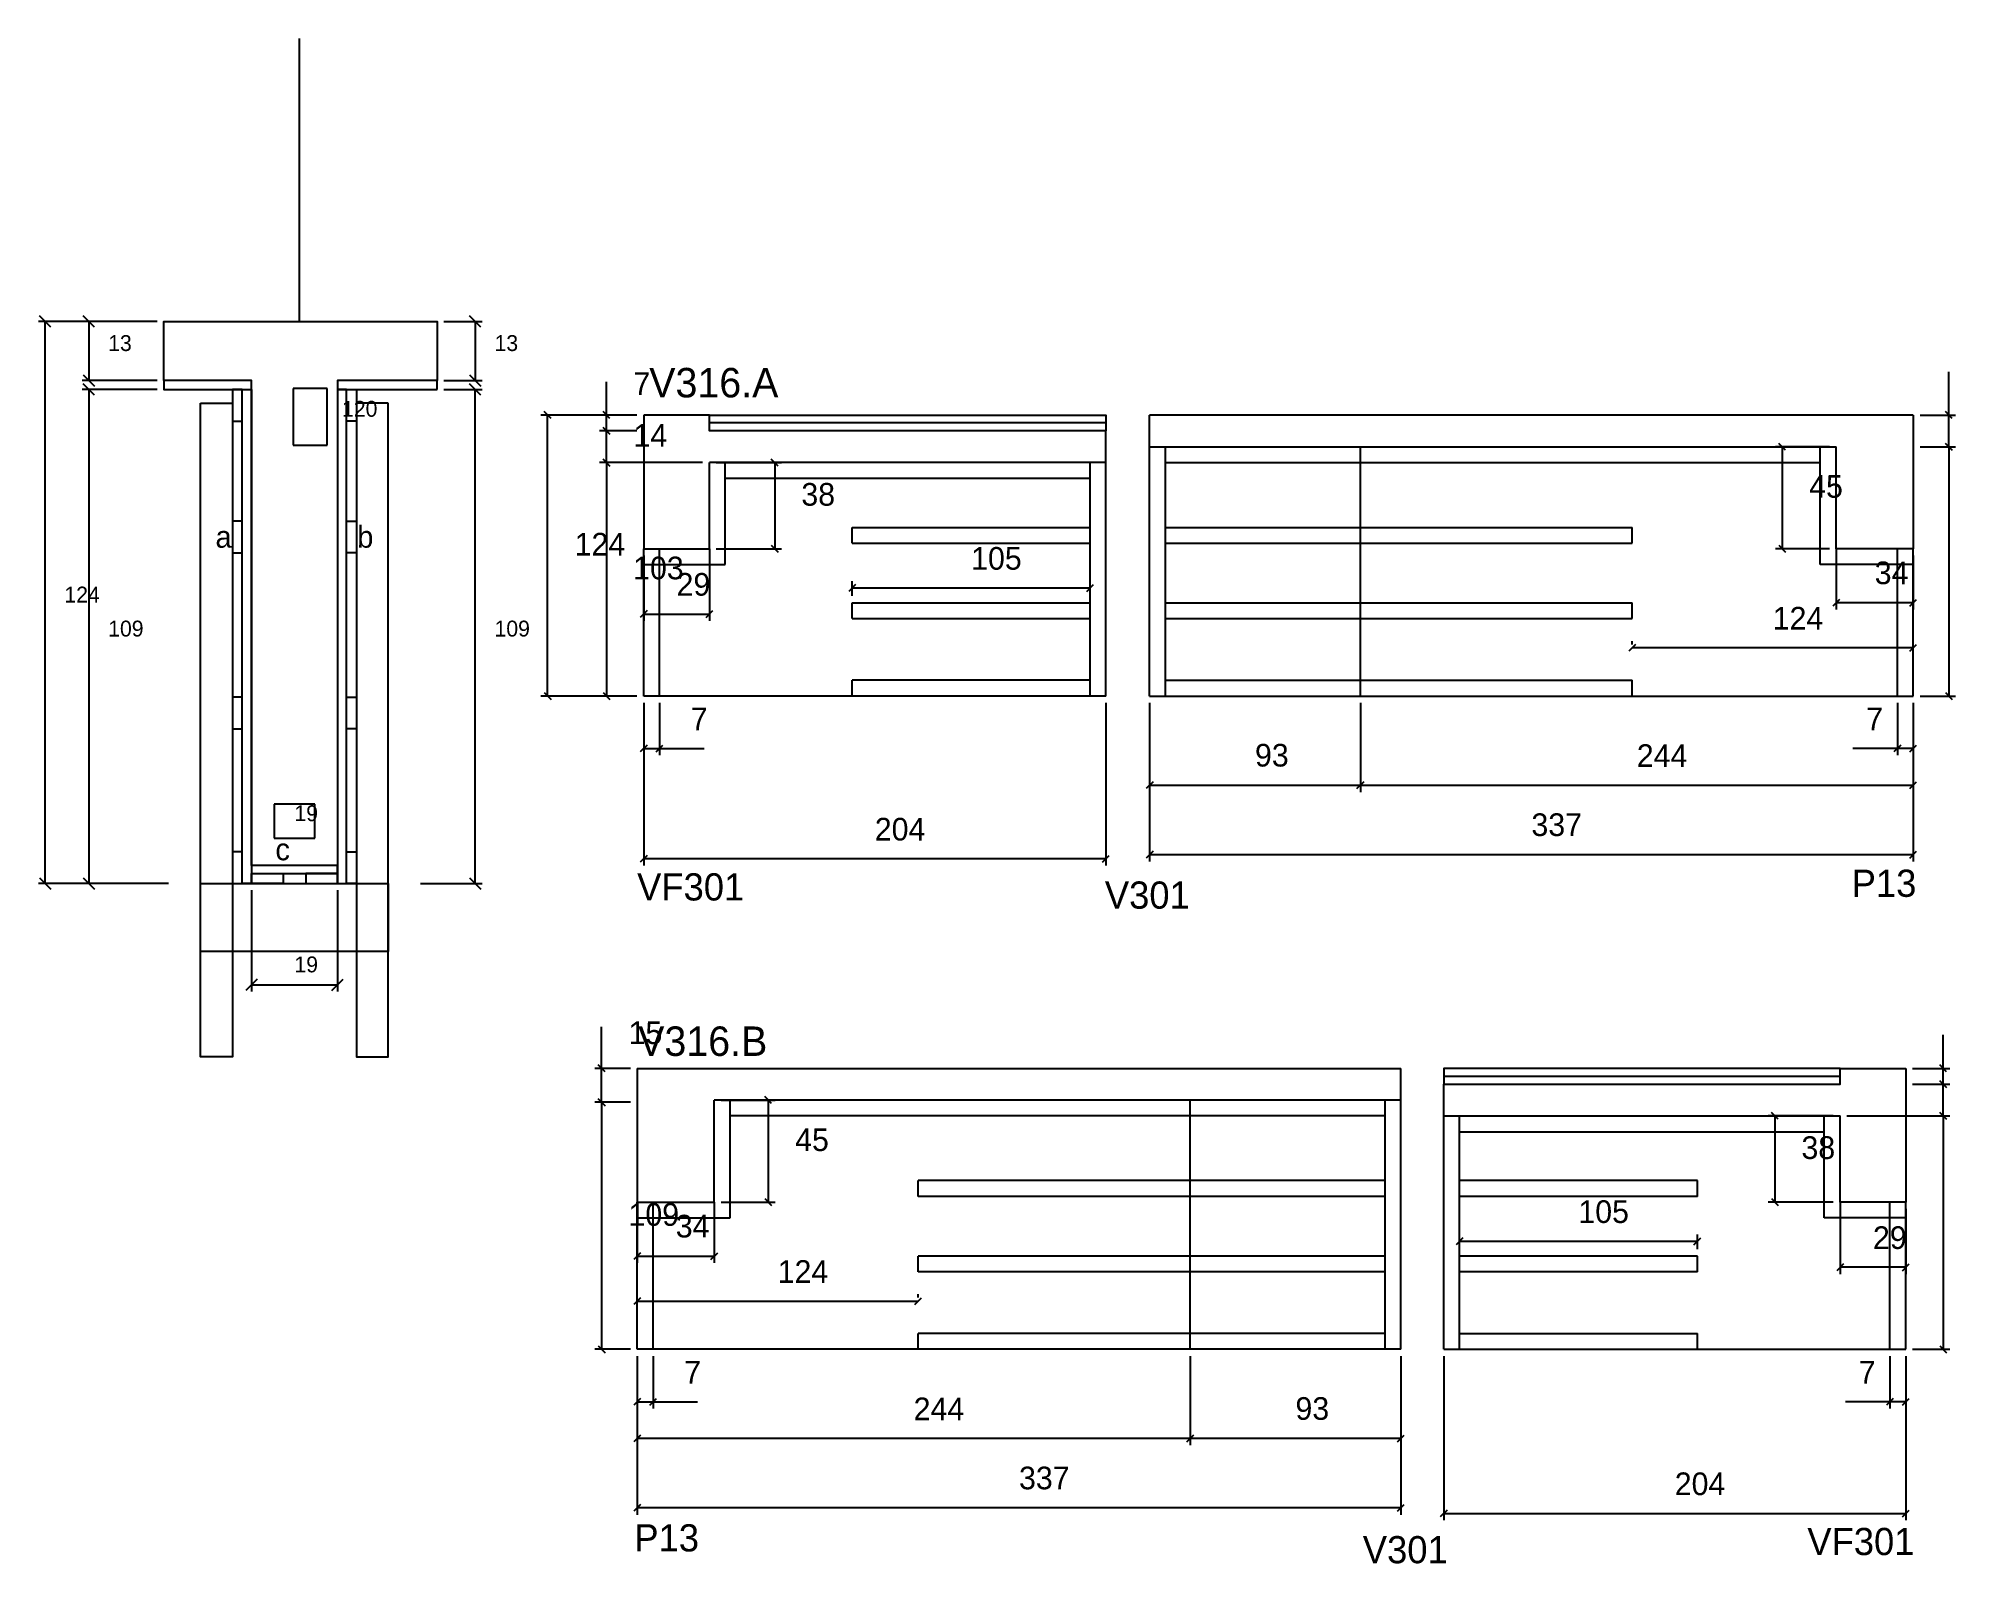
# Model space of a CAD drawing. Header units: metres. Extents: x 2486 to 3332, y 3055 to 3729.
import ezdxf

# ---------------------------------------------------------------- set-up
doc = ezdxf.new("R2010")
doc.units = ezdxf.units.M

msp = doc.modelspace()

# ---------------------------------------------------------------- linework, layer by layer
at = {"layer": 'CONCRETO', "color": 251}
msp.add_lwpolyline([(2540.88, 3577.52), (2540.88, 3603.52), (2661.46, 3603.52), (2661.46, 3577.52), (2617.52, 3577.52), (2617.52, 3363.52), (2579.52, 3363.52), (2579.52, 3577.52), (2540.88, 3577.52)], dxfattribs=at)
at = {"layer": 'COTA', "color": 4}
for p, q in [((2537.88, 3603.52), (2485.5, 3603.52)), ((2488.5, 3355.52), (2488.5, 3603.52)), ((2537.88, 3603.52), (2504.82, 3603.52)), ((2507.82, 3603.52), (2507.82, 3577.52)), ((2664.46, 3603.52), (2681.33, 3603.52)), ((2678.33, 3603.52), (2678.33, 3577.52)), ((3328.67, 3562.26), (3328.67, 3581.37)), ((2537.88, 3577.52), (2504.82, 3577.52)), ((2537.88, 3573.52), (2504.82, 3573.52)), ((2507.82, 3573.52), (2507.82, 3355.52)), ((2664.46, 3577.52), (2681.33, 3577.52)), ((2664.46, 3573.52), (2681.33, 3573.52)), ((2678.33, 3355.52), (2678.33, 3573.52)), ((2736.22, 3562.26), (2736.22, 3576.99)), ((2749.68, 3562.26), (2733.22, 3562.26)), ((2749.68, 3555.26), (2733.22, 3555.26)), ((2749.68, 3555.26), (2733.22, 3555.26)), ((2736.22, 3555.26), (2736.22, 3562.26)), ((2736.22, 3541.26), (2736.22, 3555.26)), ((3315.95, 3562.26), (3331.67, 3562.26)), ((3328.67, 3548.26), (3328.67, 3562.26)), ((3315.95, 3548.26), (3331.67, 3548.26)), ((3315.95, 3548.26), (3331.67, 3548.26)), ((3328.67, 3548.26), (3328.67, 3438.26)), ((2778.68, 3541.26), (2733.22, 3541.26)), ((2778.68, 3541.26), (2733.22, 3541.26)), ((2736.22, 3541.26), (2736.22, 3438.26)), ((2749.68, 3438.26), (2733.22, 3438.26)), ((3315.95, 3438.26), (3331.67, 3438.26)), ((2752.68, 3435.26), (2752.68, 3412.08)), ((2752.68, 3435.26), (2752.68, 3363.38)), ((2759.68, 3435.26), (2759.68, 3412.08)), ((2956.64, 3435.26), (2956.64, 3363.38)), ((2975.95, 3435.26), (2975.95, 3365.24)), ((2975.95, 3435.26), (2975.95, 3395.88)), ((3068.95, 3435.26), (3068.95, 3395.88)), ((3068.95, 3435.26), (3068.95, 3395.88)), ((3305.95, 3435.26), (3305.95, 3412.08)), ((3312.95, 3435.26), (3312.95, 3412.08)), ((3312.95, 3435.26), (3312.95, 3365.24)), ((3312.95, 3435.26), (3312.95, 3395.88)), ((2752.68, 3415.08), (2759.68, 3415.08)), ((2759.68, 3415.08), (2779.29, 3415.08)), ((3305.95, 3415.08), (3286.34, 3415.08)), ((3312.95, 3415.08), (3305.95, 3415.08)), ((2975.95, 3398.88), (3068.95, 3398.88)), ((3068.95, 3398.88), (3312.95, 3398.88)), ((2975.95, 3368.24), (3312.95, 3368.24)), ((2956.64, 3366.38), (2752.68, 3366.38)), ((2542.92, 3355.52), (2485.5, 3355.52)), ((2542.92, 3355.52), (2504.82, 3355.52)), ((2579.52, 3352.52), (2579.52, 3307.79)), ((2617.52, 3352.52), (2617.52, 3307.79)), ((2654.12, 3355.52), (2681.33, 3355.52)), ((2579.52, 3310.79), (2617.52, 3310.79)), ((2734.09, 3273.93), (2734.09, 3292.3)), ((3326.14, 3273.93), (3326.14, 3288.66)), ((2746.81, 3273.93), (2731.09, 3273.93)), ((2734.09, 3258.93), (2734.09, 3273.93)), ((3312.67, 3273.93), (3329.14, 3273.93)), ((3312.67, 3266.93), (3329.14, 3266.93)), ((3312.67, 3266.93), (3329.14, 3266.93)), ((3326.14, 3266.93), (3326.14, 3273.93)), ((3326.14, 3252.93), (3326.14, 3266.93)), ((2746.81, 3258.93), (2731.09, 3258.93)), ((2746.81, 3258.93), (2731.09, 3258.93)), ((2734.09, 3258.93), (2734.09, 3149.93)), ((3283.67, 3252.93), (3329.14, 3252.93)), ((3283.67, 3252.93), (3329.14, 3252.93)), ((3326.14, 3252.93), (3326.14, 3149.93)), ((2746.81, 3149.93), (2731.09, 3149.93)), ((3312.67, 3149.93), (3329.14, 3149.93)), ((2749.81, 3146.93), (2749.81, 3123.75)), ((2749.81, 3146.93), (2749.81, 3076.92)), ((2749.81, 3146.93), (2749.81, 3107.55)), ((2756.81, 3146.93), (2756.81, 3123.75)), ((2993.81, 3146.93), (2993.81, 3107.55)), ((2993.81, 3146.93), (2993.81, 3107.55)), ((3086.81, 3146.93), (3086.81, 3076.92)), ((3086.81, 3146.93), (3086.81, 3107.55)), ((3105.72, 3146.93), (3105.72, 3074.47)), ((3302.67, 3146.93), (3302.67, 3123.75)), ((3309.67, 3146.93), (3309.67, 3123.75)), ((3309.67, 3146.93), (3309.67, 3074.47)), ((2749.81, 3126.75), (2756.81, 3126.75)), ((2756.81, 3126.75), (2776.42, 3126.75)), ((3302.67, 3126.75), (3283.07, 3126.75)), ((3309.67, 3126.75), (3302.67, 3126.75)), ((2993.81, 3110.55), (2749.81, 3110.55)), ((3086.81, 3110.55), (2993.81, 3110.55)), ((3086.81, 3079.92), (2749.81, 3079.92)), ((3105.72, 3077.47), (3309.67, 3077.47))]:
    msp.add_line(p, q, dxfattribs=at)
at = {"layer": 'COTA'}
for p, q in [((2737.72, 3560.76), (2734.72, 3563.76)), ((3330.17, 3560.76), (3327.17, 3563.76)), ((2734.72, 3556.76), (2737.72, 3553.76)), ((2737.72, 3553.76), (2734.72, 3556.76)), ((3330.17, 3546.76), (3327.17, 3549.76)), ((3327.17, 3549.76), (3330.17, 3546.76)), ((2734.72, 3542.76), (2737.72, 3539.76)), ((2737.72, 3539.76), (2734.72, 3542.76)), ((2734.72, 3439.76), (2737.72, 3436.76)), ((3327.17, 3439.76), (3330.17, 3436.76)), ((2754.18, 3416.58), (2751.18, 3413.58)), ((2758.18, 3413.58), (2761.18, 3416.58)), ((3307.45, 3416.58), (3304.45, 3413.58)), ((3311.45, 3413.58), (3314.45, 3416.58)), ((2977.45, 3400.38), (2974.45, 3397.38)), ((3070.45, 3400.38), (3067.45, 3397.38)), ((3067.45, 3397.38), (3070.45, 3400.38)), ((3311.45, 3397.38), (3314.45, 3400.38)), ((2754.18, 3367.88), (2751.18, 3364.88)), ((2955.14, 3364.88), (2958.14, 3367.88)), ((2977.45, 3369.74), (2974.45, 3366.74)), ((3311.45, 3366.74), (3314.45, 3369.74)), ((2735.59, 3272.43), (2732.59, 3275.43)), ((3327.64, 3272.43), (3324.64, 3275.43)), ((3324.64, 3268.43), (3327.64, 3265.43)), ((3327.64, 3265.43), (3324.64, 3268.43)), ((2735.59, 3257.43), (2732.59, 3260.43)), ((2732.59, 3260.43), (2735.59, 3257.43)), ((3324.64, 3254.43), (3327.64, 3251.43)), ((3327.64, 3251.43), (3324.64, 3254.43)), ((2732.59, 3151.43), (2735.59, 3148.43)), ((3324.64, 3151.43), (3327.64, 3148.43)), ((2751.31, 3128.25), (2748.31, 3125.25)), ((2755.31, 3125.25), (2758.31, 3128.25)), ((3304.17, 3128.25), (3301.17, 3125.25)), ((3308.17, 3125.25), (3311.17, 3128.25)), ((2751.31, 3112.05), (2748.31, 3109.05)), ((2992.31, 3109.05), (2995.31, 3112.05)), ((2995.31, 3112.05), (2992.31, 3109.05)), ((3085.31, 3109.05), (3088.31, 3112.05)), ((2751.31, 3081.42), (2748.31, 3078.42)), ((3085.31, 3078.42), (3088.31, 3081.42)), ((3107.22, 3078.97), (3104.22, 3075.97)), ((3308.17, 3075.97), (3311.17, 3078.97))]:
    msp.add_line(p, q, dxfattribs=at)
at = {"layer": 'COTA', "color": 241}
for p, q in [((2781.68, 3562.26), (2752.68, 3562.26)), ((2752.68, 3562.26), (2752.68, 3503.26)), ((2956.64, 3541.26), (2956.64, 3555.26)), ((3312.95, 3562.26), (2975.95, 3562.26)), ((2975.95, 3548.26), (2975.95, 3562.26)), ((3312.95, 3562.26), (3312.95, 3503.26)), ((2749.81, 3273.93), (3086.81, 3273.93)), ((2749.81, 3273.93), (2749.81, 3214.93)), ((3086.81, 3259.93), (3086.81, 3273.93)), ((3105.72, 3252.93), (3105.72, 3266.93)), ((3280.67, 3273.93), (3309.67, 3273.93)), ((3309.67, 3273.93), (3309.67, 3214.93))]:
    msp.add_line(p, q, dxfattribs=at)
at = {"layer": 'COTA'}
for points in [[(2491, 3601.02), (2486, 3606.02)], [(2510.32, 3601.02), (2505.32, 3606.02)], [(2680.83, 3601.02), (2675.83, 3606.02)], [(2505.32, 3580.02), (2510.32, 3575.02)], [(2675.83, 3580.02), (2680.83, 3575.02)], [(2510.32, 3571.02), (2505.32, 3576.02)], [(2680.83, 3571.02), (2675.83, 3576.02)], [(2486, 3358.02), (2491, 3353.02)], [(2505.32, 3358.02), (2510.32, 3353.02)], [(2675.83, 3358.02), (2680.83, 3353.02)], [(2582.02, 3313.29), (2577.02, 3308.29)], [(2615.02, 3308.29), (2620.02, 3313.29)]]:
    msp.add_lwpolyline(points, dxfattribs=at)
at = {"layer": 'Cota Seção (2x)', "color": 180}
for p, q in [((2598.02, 3574.02), (2598.02, 3549.02)), ((2613.02, 3574.02), (2598.02, 3574.02)), ((2613.02, 3549.02), (2613.02, 3574.02)), ((2598.02, 3549.02), (2613.02, 3549.02)), ((2589.52, 3390.52), (2589.52, 3375.52)), ((2607.52, 3390.52), (2589.52, 3390.52)), ((2607.52, 3375.52), (2607.52, 3390.52)), ((2589.52, 3375.52), (2607.52, 3375.52))]:
    msp.add_line(p, q, dxfattribs=at)
at = {"layer": 'Madeira', "color": 126}
for points in [[(2571.12, 3559.52), (2575.52, 3559.52), (2575.52, 3573.52), (2571.12, 3573.52), (2571.12, 3559.52)], [(2625.92, 3559.52), (2621.52, 3559.52), (2621.52, 3573.52), (2625.92, 3573.52), (2625.92, 3559.52)], [(2571.12, 3501.48), (2575.52, 3501.48), (2575.52, 3515.48), (2571.12, 3515.48), (2571.12, 3501.48)], [(2625.92, 3501.48), (2621.52, 3501.48), (2621.52, 3515.48), (2625.92, 3515.48), (2625.92, 3501.48)], [(2571.12, 3423.77), (2575.52, 3423.77), (2575.52, 3437.77), (2571.12, 3437.77), (2571.12, 3423.77)], [(2625.92, 3423.77), (2621.52, 3423.77), (2621.52, 3437.77), (2625.92, 3437.77), (2625.92, 3423.77)], [(2571.12, 3355.52), (2575.52, 3355.52), (2575.52, 3369.52), (2571.12, 3369.52), (2571.12, 3355.52)], [(2625.92, 3355.52), (2621.52, 3355.52), (2621.52, 3369.52), (2625.92, 3369.52), (2625.92, 3355.52)], [(2579.52, 3355.52), (2579.52, 3359.92), (2593.52, 3359.92), (2593.52, 3355.52), (2579.52, 3355.52)], [(2617.52, 3355.52), (2617.52, 3359.92), (2603.52, 3359.92), (2603.52, 3355.52), (2617.52, 3355.52)]]:
    msp.add_lwpolyline(points, dxfattribs=at)
at = {"layer": 'Painéis'}
for p, q in [((2711.77, 3560.76), (2708.77, 3563.76)), ((3256.64, 3546.76), (3253.64, 3549.76)), ((2811.99, 3539.76), (2808.99, 3542.76)), ((2808.99, 3504.76), (2811.99, 3501.76)), ((3253.64, 3504.76), (3256.64, 3501.76)), ((2846.18, 3487.4), (2843.18, 3484.4)), ((2948.18, 3484.4), (2951.18, 3487.4)), ((3280.45, 3480.9), (3277.45, 3477.9)), ((3311.45, 3477.9), (3314.45, 3480.9)), ((2754.18, 3475.95), (2751.18, 3472.95)), ((2780.18, 3472.95), (2783.18, 3475.95)), ((3190.45, 3461.02), (3187.45, 3458.02)), ((3311.45, 3458.02), (3314.45, 3461.02)), ((2708.77, 3439.76), (2711.77, 3436.76)), ((2809.12, 3258.43), (2806.12, 3261.43)), ((3253.37, 3251.43), (3250.37, 3254.43)), ((2806.12, 3216.43), (2809.12, 3213.43)), ((3250.37, 3216.43), (3253.37, 3213.43)), ((3114.17, 3199.07), (3111.17, 3196.07)), ((3216.17, 3196.07), (3219.17, 3199.07)), ((2751.31, 3192.57), (2748.31, 3189.57)), ((2782.31, 3189.57), (2785.31, 3192.57)), ((3282.17, 3187.62), (3279.17, 3184.62)), ((3308.17, 3184.62), (3311.17, 3187.62)), ((2751.31, 3172.69), (2748.31, 3169.69)), ((2872.31, 3169.69), (2875.31, 3172.69))]:
    msp.add_line(p, q, dxfattribs=at)
at = {"layer": 'Painéis', "color": 4}
for p, q in [((2749.68, 3562.26), (2707.27, 3562.26)), ((2710.27, 3438.26), (2710.27, 3562.26)), ((3275.95, 3548.26), (3252.14, 3548.26)), ((3255.14, 3548.26), (3255.14, 3503.26)), ((2784.68, 3541.26), (2813.49, 3541.26)), ((2810.49, 3541.26), (2810.49, 3503.26)), ((2784.68, 3503.26), (2813.49, 3503.26)), ((3275.95, 3503.26), (3252.14, 3503.26)), ((2752.68, 3500.26), (2752.68, 3471.45)), ((2781.68, 3500.26), (2781.68, 3471.45)), ((3278.95, 3500.26), (3278.95, 3476.4)), ((3312.95, 3500.26), (3312.95, 3476.4)), ((2844.68, 3482.4), (2844.68, 3488.9)), ((2949.68, 3482.4), (2949.68, 3488.9)), ((2949.68, 3485.9), (2844.68, 3485.9)), ((3312.95, 3479.4), (3278.95, 3479.4)), ((2752.68, 3474.45), (2781.68, 3474.45)), ((3188.95, 3461.05), (3188.95, 3462.52)), ((3312.95, 3461.05), (3312.95, 3462.52)), ((3312.95, 3459.52), (3188.95, 3459.52)), ((2749.68, 3438.26), (2707.27, 3438.26)), ((2786.81, 3259.93), (2810.62, 3259.93)), ((2807.62, 3259.93), (2807.62, 3214.93)), ((3277.67, 3252.93), (3248.87, 3252.93)), ((3251.87, 3252.93), (3251.87, 3214.93)), ((2749.81, 3211.93), (2749.81, 3188.07)), ((2783.81, 3211.93), (2783.81, 3188.07)), ((2786.81, 3214.93), (2810.62, 3214.93)), ((3277.67, 3214.93), (3248.87, 3214.93)), ((3280.67, 3211.93), (3280.67, 3183.12)), ((3309.67, 3211.93), (3309.67, 3183.12)), ((3112.67, 3194.07), (3112.67, 3200.57)), ((3217.67, 3194.07), (3217.67, 3200.57)), ((2749.81, 3191.07), (2783.81, 3191.07)), ((3217.67, 3197.57), (3112.67, 3197.57)), ((3309.67, 3186.12), (3280.67, 3186.12)), ((2749.81, 3172.73), (2749.81, 3174.19)), ((2873.81, 3172.73), (2873.81, 3174.19)), ((2749.81, 3171.19), (2873.81, 3171.19))]:
    msp.add_line(p, q, dxfattribs=at)
at = {"layer": 'Painéis', "color": 200}
for p, q in [((2975.95, 3438.26), (2975.95, 3548.26)), ((2975.95, 3548.26), (3278.95, 3548.26)), ((3068.95, 3438.26), (3068.95, 3548.26)), ((3278.95, 3503.26), (3278.95, 3548.26)), ((2781.68, 3503.26), (2781.68, 3541.26)), ((2956.64, 3541.26), (2781.68, 3541.26)), ((2956.64, 3438.26), (2956.64, 3541.26)), ((2752.68, 3503.26), (2781.68, 3503.26)), ((2752.68, 3438.26), (2752.68, 3503.26)), ((3312.95, 3503.26), (3278.95, 3503.26)), ((3312.95, 3438.26), (3312.95, 3503.26)), ((2956.64, 3438.26), (2752.68, 3438.26)), ((2975.95, 3438.26), (3312.95, 3438.26)), ((2783.81, 3214.93), (2783.81, 3259.93)), ((3086.81, 3259.93), (2783.81, 3259.93)), ((2993.81, 3149.93), (2993.81, 3259.93)), ((3086.81, 3149.93), (3086.81, 3259.93)), ((3105.72, 3149.93), (3105.72, 3252.93)), ((3105.72, 3252.93), (3280.67, 3252.93)), ((3280.67, 3214.93), (3280.67, 3252.93)), ((2749.81, 3214.93), (2783.81, 3214.93)), ((2749.81, 3149.93), (2749.81, 3214.93)), ((3309.67, 3214.93), (3280.67, 3214.93)), ((3309.67, 3149.93), (3309.67, 3214.93)), ((3086.81, 3149.93), (2749.81, 3149.93)), ((3105.72, 3149.93), (3309.67, 3149.93))]:
    msp.add_line(p, q, dxfattribs=at)
for points in [[(2579.52, 3573.52), (2579.52, 3577.52), (2540.88, 3577.52), (2540.88, 3573.52), (2579.52, 3573.52)], [(2575.52, 3573.52), (2579.52, 3573.52), (2579.52, 3355.52), (2575.52, 3355.52), (2575.52, 3573.52)], [(2661.46, 3573.52), (2661.46, 3577.52), (2617.52, 3577.52), (2617.52, 3573.52), (2661.46, 3573.52)], [(2621.52, 3573.52), (2617.52, 3573.52), (2617.52, 3355.52), (2621.52, 3355.52), (2621.52, 3573.52)], [(2956.64, 3555.26), (2781.68, 3555.26), (2781.68, 3562.26), (2956.64, 3562.26), (2956.64, 3555.26)], [(2617.52, 3359.92), (2617.52, 3363.52), (2579.52, 3363.52), (2579.52, 3359.92), (2617.52, 3359.92)], [(3105.72, 3266.93), (3280.67, 3266.93), (3280.67, 3273.93), (3105.72, 3273.93), (3105.72, 3266.93)]]:
    msp.add_lwpolyline(points, dxfattribs=at)
at = {"layer": 'SARR_2.2x7', "color": 40}
for p, q in [((2956.64, 3558.76), (2781.68, 3558.76)), ((2982.9, 3438.26), (2982.9, 3548.26)), ((3271.95, 3496.26), (3271.95, 3548.26)), ((2788.68, 3496.26), (2788.68, 3541.26)), ((2949.68, 3438.26), (2949.68, 3541.26)), ((2982.9, 3541.26), (3068.95, 3541.26)), ((3068.95, 3541.26), (3271.95, 3541.26)), ((2949.68, 3534.26), (2788.68, 3534.26)), ((2844.68, 3505.69), (2844.68, 3512.69)), ((2844.68, 3512.69), (2949.68, 3512.69)), ((2982.9, 3512.69), (3068.95, 3512.69)), ((3068.95, 3512.69), (3188.95, 3512.69)), ((3188.95, 3505.69), (3188.95, 3512.69)), ((2759.68, 3438.26), (2759.68, 3503.26)), ((2781.68, 3503.26), (2781.68, 3496.26)), ((2844.68, 3505.69), (2949.68, 3505.69)), ((2982.9, 3505.69), (3068.95, 3505.69)), ((3068.95, 3505.69), (3188.95, 3505.69)), ((3278.95, 3503.26), (3278.95, 3496.26)), ((3305.95, 3438.26), (3305.95, 3503.26)), ((2752.68, 3496.26), (2781.68, 3496.26)), ((2781.68, 3496.26), (2788.68, 3496.26)), ((3278.95, 3496.26), (3271.95, 3496.26)), ((3312.95, 3496.26), (3278.95, 3496.26)), ((2844.68, 3472.4), (2844.68, 3479.4)), ((2844.68, 3479.4), (2949.68, 3479.4)), ((2982.9, 3479.4), (3068.95, 3479.4)), ((3068.95, 3479.4), (3188.95, 3479.4)), ((3188.95, 3472.4), (3188.95, 3479.4)), ((2844.68, 3472.4), (2949.68, 3472.4)), ((2982.9, 3472.4), (3068.95, 3472.4)), ((3068.95, 3472.4), (3188.95, 3472.4)), ((2844.68, 3438.26), (2844.68, 3445.26)), ((2949.68, 3445.26), (2844.68, 3445.26)), ((2982.9, 3445.26), (3068.95, 3445.26)), ((3068.95, 3445.26), (3188.95, 3445.26)), ((3188.95, 3438.26), (3188.95, 3445.26)), ((3105.72, 3270.43), (3280.67, 3270.43)), ((2790.81, 3207.93), (2790.81, 3259.93)), ((3079.86, 3149.93), (3079.86, 3259.93)), ((2993.81, 3252.93), (2790.81, 3252.93)), ((3079.86, 3252.93), (2993.81, 3252.93)), ((3112.67, 3149.93), (3112.67, 3252.93)), ((3273.67, 3207.93), (3273.67, 3252.93)), ((3112.67, 3245.93), (3273.67, 3245.93)), ((2873.81, 3217.36), (2873.81, 3224.36)), ((2993.81, 3224.36), (2873.81, 3224.36)), ((3079.86, 3224.36), (2993.81, 3224.36)), ((3217.67, 3224.36), (3112.67, 3224.36)), ((3217.67, 3217.36), (3217.67, 3224.36)), ((2993.81, 3217.36), (2873.81, 3217.36)), ((3079.86, 3217.36), (2993.81, 3217.36)), ((3217.67, 3217.36), (3112.67, 3217.36)), ((2749.81, 3207.93), (2783.81, 3207.93)), ((2756.81, 3149.93), (2756.81, 3214.93)), ((2783.81, 3214.93), (2783.81, 3207.93)), ((2783.81, 3207.93), (2790.81, 3207.93)), ((3280.67, 3207.93), (3273.67, 3207.93)), ((3280.67, 3214.93), (3280.67, 3207.93)), ((3309.67, 3207.93), (3280.67, 3207.93)), ((3302.67, 3149.93), (3302.67, 3214.93)), ((2873.81, 3184.07), (2873.81, 3191.07)), ((2993.81, 3191.07), (2873.81, 3191.07)), ((3079.86, 3191.07), (2993.81, 3191.07)), ((3217.67, 3191.07), (3112.67, 3191.07)), ((3217.67, 3184.07), (3217.67, 3191.07)), ((2993.81, 3184.07), (2873.81, 3184.07)), ((3079.86, 3184.07), (2993.81, 3184.07)), ((3217.67, 3184.07), (3112.67, 3184.07)), ((2873.81, 3149.93), (2873.81, 3156.93)), ((2993.81, 3156.93), (2873.81, 3156.93)), ((3079.86, 3156.93), (2993.81, 3156.93)), ((3112.67, 3156.93), (3217.67, 3156.93)), ((3217.67, 3149.93), (3217.67, 3156.93))]:
    msp.add_line(p, q, dxfattribs=at)
at = {"layer": 'SARR_3.5x7', "color": 81}
for points in [[(2557.12, 3567.52), (2571.12, 3567.52), (2571.12, 3279.04), (2557.12, 3279.04), (2557.12, 3567.52)], [(2639.92, 3567.52), (2625.92, 3567.52), (2625.92, 3279.04), (2639.92, 3279.04), (2639.92, 3567.52)], [(2557.12, 3355.52), (2639.92, 3355.52), (2639.92, 3325.46), (2557.12, 3325.46), (2557.12, 3355.52)]]:
    msp.add_lwpolyline(points, dxfattribs=at)
at = {"layer": 'Texto Seção', "color": 252}
msp.add_line((2600.72, 3603.52), (2600.72, 3728.52), dxfattribs=at)

# ---------------------------------------------------------------- texts
at = {"layer": '5', "color": 5}
for s, p in [('VF301', (2749.76, 3348.01)), ('P13', (3285.79, 3349.62)), ('V301', (2956.19, 3344.4)), ('P13', (2748.53, 3060.71)), ('V301', (3070.03, 3055.49)), ('VF301', (3266.21, 3059.1))]:
    msp.add_text(s, height=12, dxfattribs=at).set_placement(p)
at = {"layer": 'COTA', "color": 1}
for s, p in [('13', (2516.32, 3590.52)), ('13', (2686.83, 3590.52)), ('124', (2497, 3479.52)), ('109', (2516.32, 3464.52)), ('109', (2686.83, 3464.52)), ('19', (2598.52, 3316.29))]:
    msp.add_text(s, height=7, dxfattribs=at).set_placement(p)
at = {"layer": 'COTA', "color": 240}
for s, p in [('7', (2748.15, 3571.12)), ('14', (2748.15, 3548.26)), ('103', (2748, 3489.76)), ('7', (2773.43, 3423.15)), ('7', (3292.21, 3423.15)), ('93', (3022.45, 3407.13)), ('244', (3190.95, 3406.95)), ('337', (3144.45, 3376.46)), ('204', (2854.66, 3374.48)), ('15', (2745.98, 3284.61)), ('109', (2745.96, 3204.43)), ('7', (2770.56, 3134.82)), ('7', (3288.93, 3134.82)), ('244', (2871.81, 3118.62)), ('93', (3040.31, 3118.8)), ('337', (2918.31, 3088.14)), ('204', (3207.7, 3085.57))]:
    msp.add_text(s, height=10, dxfattribs=at).set_placement(p)
at = {"layer": 'Cota Seção (2x)', "color": 1}
for s, p in [('120', (2619.52, 3561.52)), ('19', (2598.52, 3383.02))]:
    msp.add_text(s, height=7, dxfattribs=at).set_placement(p)
at = {"layer": 'detalhes', "color": 4}
for s, p in [('b', (2626.23, 3503.71)), ('a', (2563.69, 3503.72)), ('c', (2590.12, 3365.76))]:
    msp.add_text(s, height=9.6, dxfattribs=at).set_placement(p)
at = {"layer": 'Painéis', "color": 240}
for s, p in [('38', (2822.25, 3522.26)), ('45', (3267.03, 3525.76)), ('124', (2722.2, 3500.26)), ('105', (2897.18, 3494.01)), ('34', (3295.95, 3487.62)), ('29', (2767.18, 3482.54)), ('124', (3250.95, 3467.59)), ('45', (2819.51, 3237.43)), ('38', (3263.63, 3233.93)), ('105', (3165.17, 3205.68)), ('34', (2766.81, 3199.29)), ('29', (3295.17, 3194.21)), ('124', (2811.81, 3179.26))]:
    msp.add_text(s, height=10, dxfattribs=at).set_placement(p)
at = {"layer": 'Texto Seção', "color": 7}
for s, p in [('V316.A', (2755.1, 3570.06)), ('V316.B', (2750.2, 3279.41))]:
    msp.add_text(s, height=13, dxfattribs=at).set_placement(p)

doc.saveas('drawing.dxf')
